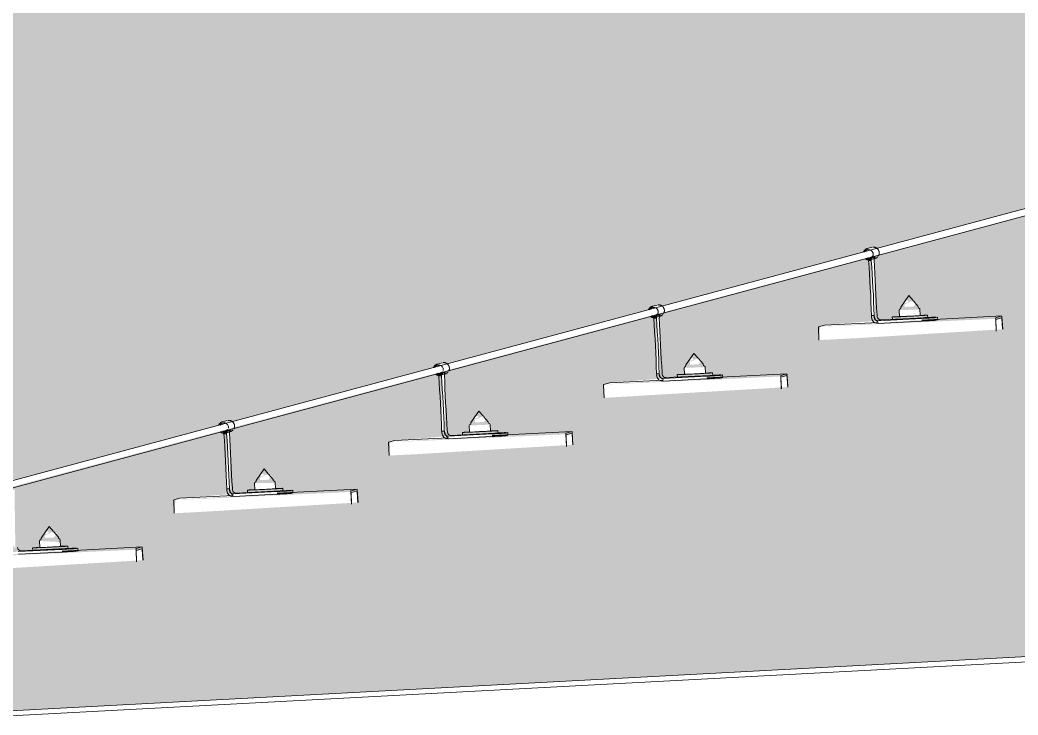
# Model space of a CAD drawing. Header units: metres. Extents: x 4238 to 4687, y -1 to 29.
# Drawn here: x 4293.54 to 4294.664, y 10.327 to 11.109 of the extents above; entities that cross this region are included whole.
import ezdxf

# ---------------------------------------------------------------- set-up
doc = ezdxf.new("R2010")
doc.units = ezdxf.units.M
for name, color, linetype, lineweight in [('A-ROOF', 132, 'Continuous', 5), ('A-ROOF-PATT', 132, 'Continuous', 15), ('Q-SPCQ', 91, 'Continuous', 5)]:
    doc.layers.add(name, color=color, linetype=linetype, lineweight=lineweight)

# ---------------------------------------------------------------- blocks, each defined once
blk = doc.blocks.new('Static Line_Sayfa_Metal Deck_Pan Mount - Up to 15 _ pitch - Max 2 Users-1848369-SECTION - GRIDS C4-C5')
at = {"layer": 'Q-SPCQ'}
for p, q in [((4295.9495, 11.2397), (4293.2877, 10.5252)), ((4293.2897, 10.5174), (4295.9515, 11.232)), ((4294.4996, 10.8531), (4294.4943, 10.8516)), ((4294.5009, 10.8533), (4294.5007, 10.8533)), ((4294.4945, 10.8412), (4294.4958, 10.8392)), ((4294.4958, 10.8392), (4294.4991, 10.8401)), ((4294.4958, 10.8392), (4294.4958, 10.8381)), ((4294.4958, 10.8381), (4294.4988, 10.8382)), ((4294.4976, 10.8391), (4294.503, 10.8405)), ((4294.4991, 10.8401), (4294.4978, 10.8421)), ((4294.4988, 10.8394), (4294.4998, 10.8415)), ((4294.4988, 10.8394), (4294.5021, 10.8403)), ((4294.4988, 10.8382), (4294.4988, 10.8394)), ((4294.4998, 10.8415), (4294.5032, 10.8424)), ((4294.5032, 10.8424), (4294.5021, 10.8403)), ((4294.5021, 10.8403), (4294.5022, 10.8391)), ((4294.2576, 10.7881), (4294.2523, 10.7867)), ((4294.259, 10.7883), (4294.2587, 10.7883)), ((4294.532, 10.7858), (4294.5411, 10.7987)), ((4294.5458, 10.7933), (4294.5411, 10.7987)), ((4294.5514, 10.7868), (4294.5463, 10.7927)), ((4294.2572, 10.7752), (4294.2559, 10.7772)), ((4294.2579, 10.7766), (4294.2612, 10.7775)), ((4294.2612, 10.7775), (4294.2601, 10.7753)), ((4294.5054, 10.7772), (4294.5055, 10.7752)), ((4294.5302, 10.7825), (4294.5305, 10.7833)), ((4294.5302, 10.7825), (4294.5305, 10.7751)), ((4294.5317, 10.784), (4294.5305, 10.7833)), ((4294.5321, 10.7848), (4294.5317, 10.784)), ((4294.532, 10.7858), (4294.5321, 10.7848)), ((4294.5515, 10.7858), (4294.5514, 10.7868)), ((4294.5515, 10.7858), (4294.5519, 10.7851)), ((4294.5532, 10.7844), (4294.5519, 10.7851)), ((4294.5536, 10.7837), (4294.5532, 10.7844)), ((4294.554, 10.7763), (4294.5536, 10.7837)), ((4294.5623, 10.7738), (4294.5621, 10.7768)), ((4294.2525, 10.7763), (4294.2538, 10.7743)), ((4294.2538, 10.7743), (4294.2572, 10.7752)), ((4294.2538, 10.7743), (4294.2539, 10.7731)), ((4294.2539, 10.7731), (4294.2569, 10.7733)), ((4294.2557, 10.7741), (4294.261, 10.7756)), ((4294.2568, 10.7744), (4294.2579, 10.7766)), ((4294.2568, 10.7744), (4294.2601, 10.7753)), ((4294.2569, 10.7733), (4294.2568, 10.7744)), ((4294.2601, 10.7753), (4294.2602, 10.7742)), ((4294.4393, 10.7637), (4294.4463, 10.7656)), ((4294.5064, 10.7686), (4294.4463, 10.7656)), ((4294.502, 10.7763), (4294.499, 10.7762)), ((4294.499, 10.7762), (4294.4991, 10.7742)), ((4294.5021, 10.7743), (4294.502, 10.7763)), ((4294.5557, 10.773), (4294.5063, 10.7705)), ((4294.5065, 10.7675), (4294.5559, 10.7701)), ((4294.5097, 10.7714), (4294.5591, 10.7739)), ((4294.5224, 10.7747), (4294.5226, 10.7717)), ((4294.6458, 10.7758), (4294.5558, 10.7712)), ((4294.5592, 10.771), (4294.5558, 10.7708)), ((4294.5713, 10.774), (4294.5734, 10.7745)), ((4294.5715, 10.771), (4294.5736, 10.7716)), ((4294.5736, 10.7716), (4294.5734, 10.7746)), ((4294.6458, 10.7758), (4294.6389, 10.7739)), ((4294.6389, 10.7732), (4294.6395, 10.7589)), ((4294.639, 10.7719), (4294.6459, 10.7738)), ((4294.6395, 10.7589), (4294.639, 10.7712)), ((4294.6468, 10.7609), (4294.6459, 10.775)), ((4294.6459, 10.773), (4294.6467, 10.7608)), ((4294.4399, 10.7487), (4294.4393, 10.7629)), ((4294.2901, 10.7208), (4294.2991, 10.7337)), ((4294.3038, 10.7283), (4294.2991, 10.7337)), ((4294.0156, 10.7232), (4294.0103, 10.7217)), ((4294.017, 10.7234), (4294.0167, 10.7234)), ((4294.2901, 10.7208), (4294.2901, 10.7198)), ((4294.3094, 10.7218), (4294.3043, 10.7278)), ((4294.3095, 10.7208), (4294.3094, 10.7218)), ((4294.3095, 10.7208), (4294.3099, 10.7201)), ((4294.0105, 10.7113), (4294.0118, 10.7093)), ((4294.0118, 10.7093), (4294.0152, 10.7102)), ((4294.0118, 10.7093), (4294.0119, 10.7082)), ((4294.0137, 10.7092), (4294.019, 10.7106)), ((4294.0152, 10.7102), (4294.0139, 10.7122)), ((4294.0148, 10.7095), (4294.0159, 10.7116)), ((4294.0148, 10.7095), (4294.0182, 10.7104)), ((4294.0149, 10.7083), (4294.0148, 10.7095)), ((4294.0159, 10.7116), (4294.0192, 10.7125)), ((4294.0192, 10.7125), (4294.0182, 10.7104)), ((4294.0182, 10.7104), (4294.0182, 10.7092)), ((4294.26, 10.7114), (4294.2571, 10.7112)), ((4294.2571, 10.7112), (4294.2572, 10.7092)), ((4294.2601, 10.7094), (4294.26, 10.7114)), ((4294.2634, 10.7123), (4294.2635, 10.7103)), ((4294.2804, 10.7098), (4294.2806, 10.7068)), ((4294.2882, 10.7176), (4294.2886, 10.7183)), ((4294.2882, 10.7176), (4294.2886, 10.7102)), ((4294.2897, 10.7191), (4294.2886, 10.7183)), ((4294.2901, 10.7198), (4294.2897, 10.7191)), ((4294.3112, 10.7195), (4294.3099, 10.7201)), ((4294.3116, 10.7188), (4294.3112, 10.7195)), ((4294.312, 10.7114), (4294.3116, 10.7188)), ((4294.4039, 10.7108), (4294.3138, 10.7062)), ((4294.3203, 10.7088), (4294.3201, 10.7118)), ((4294.3293, 10.709), (4294.3314, 10.7096)), ((4294.3316, 10.7066), (4294.3314, 10.7096)), ((4294.4039, 10.7108), (4294.3969, 10.709)), ((4294.4048, 10.6959), (4294.4039, 10.7101)), ((4294.0119, 10.7082), (4294.0149, 10.7083)), ((4294.1973, 10.6987), (4294.2043, 10.7006)), ((4294.2644, 10.7037), (4294.2043, 10.7006)), ((4294.3137, 10.7081), (4294.2643, 10.7056)), ((4294.2645, 10.7026), (4294.3139, 10.7051)), ((4294.2677, 10.7065), (4294.3171, 10.709)), ((4294.3172, 10.706), (4294.3139, 10.7058)), ((4294.3295, 10.706), (4294.3316, 10.7066)), ((4294.3969, 10.7082), (4294.3975, 10.6939)), ((4294.3971, 10.707), (4294.4039, 10.7088)), ((4294.3976, 10.694), (4294.3971, 10.7062)), ((4294.404, 10.7081), (4294.4047, 10.6959)), ((4294.1979, 10.6837), (4294.1973, 10.698)), ((4294.0481, 10.6559), (4294.0571, 10.6688)), ((4294.0618, 10.6634), (4294.0571, 10.6688)), ((4293.7737, 10.6582), (4293.7684, 10.6568)), ((4293.775, 10.6584), (4293.7748, 10.6584)), ((4294.0462, 10.6526), (4294.0466, 10.6534)), ((4294.0478, 10.6541), (4294.0466, 10.6534)), ((4294.0481, 10.6549), (4294.0478, 10.6541)), ((4294.0481, 10.6559), (4294.0481, 10.6549)), ((4294.0675, 10.6569), (4294.0623, 10.6628)), ((4294.0675, 10.6559), (4294.0675, 10.6569)), ((4294.0675, 10.6559), (4294.068, 10.6552)), ((4294.0692, 10.6545), (4294.068, 10.6552)), ((4294.0697, 10.6538), (4294.0692, 10.6545)), ((4294.0701, 10.6464), (4294.0697, 10.6538)), ((4293.7686, 10.6464), (4293.7698, 10.6444)), ((4293.7698, 10.6444), (4293.7732, 10.6453)), ((4293.7698, 10.6444), (4293.7699, 10.6432)), ((4293.7699, 10.6432), (4293.7729, 10.6434)), ((4293.7717, 10.6442), (4293.777, 10.6457)), ((4293.7732, 10.6453), (4293.7719, 10.6473)), ((4293.7728, 10.6445), (4293.7739, 10.6466)), ((4293.7728, 10.6445), (4293.7762, 10.6454)), ((4293.7729, 10.6434), (4293.7728, 10.6445)), ((4293.7739, 10.6466), (4293.7773, 10.6475)), ((4293.7773, 10.6475), (4293.7762, 10.6454)), ((4293.7762, 10.6454), (4293.7763, 10.6443)), ((4294.0181, 10.6464), (4294.0151, 10.6462)), ((4294.0151, 10.6462), (4294.0152, 10.6442)), ((4294.0182, 10.6444), (4294.0181, 10.6464)), ((4294.0214, 10.6473), (4294.0215, 10.6453)), ((4294.0718, 10.6431), (4294.0224, 10.6406)), ((4294.0257, 10.6415), (4294.0751, 10.644)), ((4294.0385, 10.6448), (4294.0386, 10.6418)), ((4294.0462, 10.6526), (4294.0466, 10.6452)), ((4294.1619, 10.6459), (4294.0719, 10.6413)), ((4294.0783, 10.6438), (4294.0782, 10.6468)), ((4294.0874, 10.6441), (4294.0895, 10.6446)), ((4294.0896, 10.6417), (4294.0895, 10.6446)), ((4294.1619, 10.6459), (4294.1549, 10.644)), ((4294.1549, 10.6432), (4294.1555, 10.629)), ((4294.1551, 10.642), (4294.1619, 10.6439)), ((4294.1628, 10.6309), (4294.162, 10.6451)), ((4294.162, 10.6431), (4294.1628, 10.6309)), ((4293.9554, 10.6338), (4293.9623, 10.6357)), ((4293.956, 10.6188), (4293.9554, 10.633)), ((4294.0225, 10.6387), (4293.9623, 10.6357)), ((4294.0225, 10.6376), (4294.0719, 10.6401)), ((4294.0753, 10.641), (4294.0719, 10.6409)), ((4294.0875, 10.6411), (4294.0896, 10.6416)), ((4294.1556, 10.629), (4294.1551, 10.6413)), ((4293.8061, 10.5909), (4293.8152, 10.6038)), ((4293.8198, 10.5984), (4293.8152, 10.6038)), ((4293.8255, 10.5919), (4293.8203, 10.5979)), ((4293.8042, 10.5877), (4293.8046, 10.5884)), ((4293.8042, 10.5877), (4293.8046, 10.5803)), ((4293.8058, 10.5892), (4293.8046, 10.5884)), ((4293.8062, 10.5899), (4293.8058, 10.5892)), ((4293.8061, 10.5909), (4293.8062, 10.5899)), ((4293.8255, 10.5909), (4293.8255, 10.5919)), ((4293.8255, 10.5909), (4293.826, 10.5902)), ((4293.8272, 10.5896), (4293.826, 10.5902)), ((4293.8277, 10.5889), (4293.8272, 10.5896)), ((4293.8281, 10.5815), (4293.8277, 10.5889)), ((4293.7761, 10.5814), (4293.7731, 10.5813)), ((4293.7731, 10.5813), (4293.7732, 10.5793)), ((4293.7762, 10.5794), (4293.7761, 10.5814)), ((4293.7795, 10.5823), (4293.7796, 10.5803)), ((4293.8298, 10.5782), (4293.7804, 10.5757)), ((4293.7806, 10.5727), (4293.8299, 10.5752)), ((4293.7838, 10.5766), (4293.8331, 10.5791)), ((4293.7965, 10.5798), (4293.7966, 10.5768)), ((4293.9199, 10.5809), (4293.8299, 10.5763)), ((4293.8333, 10.5761), (4293.8299, 10.5759)), ((4293.8363, 10.5789), (4293.8362, 10.5819)), ((4293.8454, 10.5791), (4293.8475, 10.5797)), ((4293.8455, 10.5761), (4293.8476, 10.5767)), ((4293.8476, 10.5767), (4293.8475, 10.5797)), ((4293.9199, 10.5809), (4293.913, 10.5791)), ((4293.913, 10.5783), (4293.9135, 10.564)), ((4293.9131, 10.5771), (4293.9199, 10.5789)), ((4293.9136, 10.564), (4293.9131, 10.5763)), ((4293.9209, 10.566), (4293.92, 10.5802)), ((4293.92, 10.5782), (4293.9208, 10.566)), ((4293.7134, 10.5688), (4293.7203, 10.5707)), ((4293.714, 10.5538), (4293.7134, 10.5681)), ((4293.7805, 10.5738), (4293.7203, 10.5707)), ((4293.5641, 10.526), (4293.5732, 10.5389)), ((4293.5779, 10.5335), (4293.5732, 10.5389)), ((4293.5835, 10.527), (4293.5784, 10.5329)), ((4293.5623, 10.5227), (4293.5626, 10.5235)), ((4293.5623, 10.5227), (4293.5626, 10.5153)), ((4293.5638, 10.5242), (4293.5626, 10.5235)), ((4293.5642, 10.525), (4293.5638, 10.5242)), ((4293.5641, 10.526), (4293.5642, 10.525)), ((4293.5836, 10.526), (4293.5835, 10.527)), ((4293.5836, 10.526), (4293.584, 10.5253)), ((4293.5853, 10.5246), (4293.584, 10.5253)), ((4293.5857, 10.5239), (4293.5853, 10.5246)), ((4293.5861, 10.5165), (4293.5857, 10.5239)), ((4293.5878, 10.5132), (4293.5384, 10.5107)), ((4293.5386, 10.5077), (4293.588, 10.5102)), ((4293.5418, 10.5116), (4293.5912, 10.5141)), ((4293.5545, 10.5149), (4293.5547, 10.5119)), ((4293.6779, 10.516), (4293.5879, 10.5114)), ((4293.5913, 10.5111), (4293.5879, 10.511)), ((4293.5944, 10.5139), (4293.5942, 10.5169)), ((4293.6034, 10.5142), (4293.6055, 10.5147)), ((4293.6036, 10.5112), (4293.6057, 10.5117)), ((4293.6057, 10.5117), (4293.6055, 10.5147)), ((4293.6779, 10.516), (4293.671, 10.5141)), ((4293.671, 10.5133), (4293.6716, 10.4991)), ((4293.6711, 10.5121), (4293.678, 10.514)), ((4293.6716, 10.4991), (4293.6711, 10.5114)), ((4293.6789, 10.501), (4293.678, 10.5152)), ((4293.678, 10.5132), (4293.6788, 10.501))]:
    blk.add_line(p, q, dxfattribs=at)
at = {"layer": 'Q-SPCQ', "flags": 128}
for points in [[(4294.4943, 10.8516), (4294.494, 10.8516), (4294.4938, 10.8515), (4294.4935, 10.8514), (4294.4933, 10.8513), (4294.4931, 10.8512), (4294.4928, 10.8511), (4294.4926, 10.8509), (4294.4924, 10.8508), (4294.4922, 10.8507), (4294.492, 10.8505), (4294.4918, 10.8503), (4294.4916, 10.8502), (4294.4914, 10.85), (4294.4912, 10.8498), (4294.491, 10.8496), (4294.4909, 10.8494), (4294.4907, 10.8492), (4294.4905, 10.849), (4294.4904, 10.8488), (4294.4903, 10.8485), (4294.4902, 10.8483), (4294.49, 10.8481), (4294.4899, 10.8478)], [(4294.507, 10.8436), (4294.5071, 10.8439), (4294.5072, 10.8441), (4294.5073, 10.8443), (4294.5074, 10.8446), (4294.5075, 10.8448), (4294.5075, 10.8451), (4294.5076, 10.8453), (4294.5077, 10.8456), (4294.5077, 10.8458), (4294.5077, 10.8461), (4294.5078, 10.8464), (4294.5078, 10.8466), (4294.5078, 10.8469), (4294.5078, 10.8471), (4294.5078, 10.8474), (4294.5077, 10.8477), (4294.5077, 10.8479), (4294.5076, 10.8482), (4294.5076, 10.8484), (4294.5075, 10.8487), (4294.5074, 10.8489), (4294.5073, 10.8492), (4294.5072, 10.8494), (4294.5071, 10.8496), (4294.507, 10.8499), (4294.5069, 10.8501), (4294.5067, 10.8503), (4294.5066, 10.8505), (4294.5065, 10.8507), (4294.5063, 10.8509), (4294.5061, 10.8511), (4294.5059, 10.8513), (4294.5058, 10.8515), (4294.5056, 10.8517), (4294.5054, 10.8519), (4294.5052, 10.852), (4294.505, 10.8522), (4294.5047, 10.8523), (4294.5045, 10.8524), (4294.5043, 10.8526), (4294.504, 10.8527), (4294.5038, 10.8528), (4294.5036, 10.8529), (4294.5033, 10.853), (4294.5031, 10.853), (4294.5028, 10.8531), (4294.5026, 10.8532), (4294.5023, 10.8532), (4294.5021, 10.8533), (4294.5018, 10.8533), (4294.5015, 10.8533), (4294.5013, 10.8533), (4294.501, 10.8533), (4294.5009, 10.8533)], [(4294.4921, 10.8402), (4294.4923, 10.84), (4294.4925, 10.8399), (4294.4927, 10.8397), (4294.493, 10.8396), (4294.4932, 10.8395), (4294.4934, 10.8394), (4294.4937, 10.8393), (4294.4939, 10.8392), (4294.4942, 10.8391), (4294.4944, 10.8391), (4294.4947, 10.839), (4294.4949, 10.839), (4294.4952, 10.8389), (4294.4954, 10.8389), (4294.4957, 10.8389), (4294.496, 10.8389), (4294.4962, 10.8389), (4294.4963, 10.8389)], [(4294.4963, 10.8389), (4294.4966, 10.8389), (4294.4968, 10.8389), (4294.4971, 10.839), (4294.4973, 10.839), (4294.4976, 10.8391), (4294.4976, 10.8391)], [(4294.503, 10.8405), (4294.5032, 10.8406), (4294.5035, 10.8407), (4294.5037, 10.8408), (4294.5039, 10.8409), (4294.5042, 10.841), (4294.5044, 10.8411), (4294.5046, 10.8412), (4294.5049, 10.8414), (4294.5051, 10.8415), (4294.5053, 10.8417), (4294.5055, 10.8418), (4294.5057, 10.842), (4294.5059, 10.8422), (4294.506, 10.8424), (4294.5062, 10.8426)], [(4294.265, 10.7787), (4294.2651, 10.7789), (4294.2652, 10.7791), (4294.2653, 10.7794), (4294.2654, 10.7796), (4294.2655, 10.7799), (4294.2656, 10.7801), (4294.2656, 10.7804), (4294.2657, 10.7806), (4294.2657, 10.7809), (4294.2658, 10.7811), (4294.2658, 10.7814), (4294.2658, 10.7817), (4294.2658, 10.7819), (4294.2658, 10.7822), (4294.2658, 10.7824), (4294.2658, 10.7827), (4294.2657, 10.783), (4294.2657, 10.7832), (4294.2656, 10.7835), (4294.2655, 10.7837), (4294.2655, 10.784), (4294.2654, 10.7842), (4294.2653, 10.7844), (4294.2652, 10.7847), (4294.265, 10.7849), (4294.2649, 10.7851), (4294.2648, 10.7854), (4294.2646, 10.7856), (4294.2645, 10.7858), (4294.2643, 10.786), (4294.2641, 10.7862), (4294.264, 10.7864), (4294.2638, 10.7866), (4294.2636, 10.7867), (4294.2634, 10.7869), (4294.2632, 10.7871), (4294.263, 10.7872), (4294.2628, 10.7874), (4294.2625, 10.7875), (4294.2623, 10.7876), (4294.2621, 10.7877), (4294.2618, 10.7878), (4294.2616, 10.7879), (4294.2613, 10.788), (4294.2611, 10.7881), (4294.2608, 10.7882), (4294.2606, 10.7882), (4294.2603, 10.7883), (4294.2601, 10.7883), (4294.2598, 10.7883), (4294.2596, 10.7883), (4294.2593, 10.7883), (4294.259, 10.7883), (4294.259, 10.7883)], [(4294.2523, 10.7867), (4294.2521, 10.7866), (4294.2518, 10.7865), (4294.2516, 10.7864), (4294.2513, 10.7863), (4294.2511, 10.7862), (4294.2509, 10.7861), (4294.2506, 10.786), (4294.2504, 10.7858), (4294.2502, 10.7857), (4294.25, 10.7855), (4294.2498, 10.7854), (4294.2496, 10.7852), (4294.2494, 10.785), (4294.2492, 10.7848), (4294.249, 10.7846), (4294.2489, 10.7844), (4294.2487, 10.7842), (4294.2486, 10.784), (4294.2484, 10.7838), (4294.2483, 10.7836), (4294.2482, 10.7833), (4294.2481, 10.7831), (4294.248, 10.7829)], [(4294.261, 10.7756), (4294.2612, 10.7756), (4294.2615, 10.7757), (4294.2617, 10.7758), (4294.262, 10.7759), (4294.2622, 10.776), (4294.2624, 10.7761), (4294.2627, 10.7763), (4294.2629, 10.7764), (4294.2631, 10.7766), (4294.2633, 10.7767), (4294.2635, 10.7769), (4294.2637, 10.7771), (4294.2639, 10.7772), (4294.2641, 10.7774), (4294.2642, 10.7776)], [(4294.2501, 10.7752), (4294.2503, 10.7751), (4294.2505, 10.7749), (4294.2508, 10.7748), (4294.251, 10.7747), (4294.2512, 10.7745), (4294.2515, 10.7744), (4294.2517, 10.7743), (4294.2519, 10.7742), (4294.2522, 10.7742), (4294.2524, 10.7741), (4294.2527, 10.774), (4294.2529, 10.774), (4294.2532, 10.774), (4294.2535, 10.7739), (4294.2537, 10.7739), (4294.254, 10.7739), (4294.2542, 10.7739), (4294.2543, 10.7739)], [(4294.2543, 10.7739), (4294.2546, 10.7739), (4294.2548, 10.774), (4294.2551, 10.774), (4294.2553, 10.7741), (4294.2556, 10.7741), (4294.2557, 10.7741)], [(4294.0103, 10.7217), (4294.0101, 10.7217), (4294.0098, 10.7216), (4294.0096, 10.7215), (4294.0093, 10.7214), (4294.0091, 10.7213), (4294.0089, 10.7212), (4294.0087, 10.721), (4294.0084, 10.7209), (4294.0082, 10.7207), (4294.008, 10.7206), (4294.0078, 10.7204), (4294.0076, 10.7203), (4294.0074, 10.7201), (4294.0072, 10.7199), (4294.0071, 10.7197), (4294.0069, 10.7195), (4294.0067, 10.7193), (4294.0066, 10.7191), (4294.0065, 10.7188), (4294.0063, 10.7186), (4294.0062, 10.7184), (4294.0061, 10.7182), (4294.006, 10.7179)], [(4294.023, 10.7137), (4294.0231, 10.714), (4294.0232, 10.7142), (4294.0233, 10.7144), (4294.0234, 10.7147), (4294.0235, 10.7149), (4294.0236, 10.7152), (4294.0237, 10.7154), (4294.0237, 10.7157), (4294.0238, 10.7159), (4294.0238, 10.7162), (4294.0238, 10.7164), (4294.0238, 10.7167), (4294.0238, 10.717), (4294.0238, 10.7172), (4294.0238, 10.7175), (4294.0238, 10.7177), (4294.0237, 10.718), (4294.0237, 10.7183), (4294.0236, 10.7185), (4294.0236, 10.7188), (4294.0235, 10.719), (4294.0234, 10.7193), (4294.0233, 10.7195), (4294.0232, 10.7197), (4294.0231, 10.72), (4294.0229, 10.7202), (4294.0228, 10.7204), (4294.0227, 10.7206), (4294.0225, 10.7208), (4294.0223, 10.721), (4294.0222, 10.7212), (4294.022, 10.7214), (4294.0218, 10.7216), (4294.0216, 10.7218), (4294.0214, 10.7219), (4294.0212, 10.7221), (4294.021, 10.7223), (4294.0208, 10.7224), (4294.0206, 10.7225), (4294.0203, 10.7227), (4294.0201, 10.7228), (4294.0199, 10.7229), (4294.0196, 10.723), (4294.0194, 10.7231), (4294.0191, 10.7231), (4294.0189, 10.7232), (4294.0186, 10.7233), (4294.0184, 10.7233), (4294.0181, 10.7233), (4294.0178, 10.7234), (4294.0176, 10.7234), (4294.0173, 10.7234), (4294.0171, 10.7234), (4294.017, 10.7234)], [(4294.0081, 10.7102), (4294.0083, 10.7101), (4294.0086, 10.71), (4294.0088, 10.7098), (4294.009, 10.7097), (4294.0092, 10.7096), (4294.0095, 10.7095), (4294.0097, 10.7094), (4294.01, 10.7093), (4294.0102, 10.7092), (4294.0105, 10.7091), (4294.0107, 10.7091), (4294.011, 10.709), (4294.0112, 10.709), (4294.0115, 10.709), (4294.0118, 10.709), (4294.012, 10.709), (4294.0123, 10.709), (4294.0123, 10.709)], [(4294.019, 10.7106), (4294.0193, 10.7107), (4294.0195, 10.7108), (4294.0198, 10.7109), (4294.02, 10.711), (4294.0202, 10.7111), (4294.0205, 10.7112), (4294.0207, 10.7113), (4294.0209, 10.7115), (4294.0211, 10.7116), (4294.0213, 10.7118), (4294.0215, 10.7119), (4294.0217, 10.7121), (4294.0219, 10.7123), (4294.0221, 10.7125), (4294.0223, 10.7127)], [(4294.0123, 10.709), (4294.0126, 10.709), (4294.0129, 10.709), (4294.0131, 10.7091), (4294.0134, 10.7091), (4294.0136, 10.7092), (4294.0137, 10.7092)], [(4293.7684, 10.6568), (4293.7681, 10.6567), (4293.7679, 10.6566), (4293.7676, 10.6565), (4293.7674, 10.6564), (4293.7671, 10.6563), (4293.7669, 10.6562), (4293.7667, 10.6561), (4293.7665, 10.6559), (4293.7662, 10.6558), (4293.766, 10.6556), (4293.7658, 10.6555), (4293.7656, 10.6553), (4293.7654, 10.6551), (4293.7653, 10.6549), (4293.7651, 10.6547), (4293.7649, 10.6545), (4293.7648, 10.6543), (4293.7646, 10.6541), (4293.7645, 10.6539), (4293.7644, 10.6537), (4293.7642, 10.6534), (4293.7641, 10.6532), (4293.764, 10.653)], [(4293.781, 10.6488), (4293.7812, 10.649), (4293.7813, 10.6492), (4293.7814, 10.6495), (4293.7815, 10.6497), (4293.7816, 10.65), (4293.7816, 10.6502), (4293.7817, 10.6505), (4293.7817, 10.6507), (4293.7818, 10.651), (4293.7818, 10.6512), (4293.7818, 10.6515), (4293.7819, 10.6518), (4293.7819, 10.652), (4293.7818, 10.6523), (4293.7818, 10.6525), (4293.7818, 10.6528), (4293.7818, 10.653), (4293.7817, 10.6533), (4293.7817, 10.6536), (4293.7816, 10.6538), (4293.7815, 10.6541), (4293.7814, 10.6543), (4293.7813, 10.6545), (4293.7812, 10.6548), (4293.7811, 10.655), (4293.781, 10.6552), (4293.7808, 10.6555), (4293.7807, 10.6557), (4293.7805, 10.6559), (4293.7804, 10.6561), (4293.7802, 10.6563), (4293.78, 10.6565), (4293.7798, 10.6567), (4293.7796, 10.6568), (4293.7794, 10.657), (4293.7792, 10.6572), (4293.779, 10.6573), (4293.7788, 10.6574), (4293.7786, 10.6576), (4293.7784, 10.6577), (4293.7781, 10.6578), (4293.7779, 10.6579), (4293.7776, 10.658), (4293.7774, 10.6581), (4293.7772, 10.6582), (4293.7769, 10.6583), (4293.7766, 10.6583), (4293.7764, 10.6584), (4293.7761, 10.6584), (4293.7759, 10.6584), (4293.7756, 10.6584), (4293.7754, 10.6584), (4293.7751, 10.6584), (4293.775, 10.6584)], [(4293.7662, 10.6453), (4293.7664, 10.6451), (4293.7666, 10.645), (4293.7668, 10.6449), (4293.767, 10.6447), (4293.7673, 10.6446), (4293.7675, 10.6445), (4293.7677, 10.6444), (4293.768, 10.6443), (4293.7682, 10.6443), (4293.7685, 10.6442), (4293.7687, 10.6441), (4293.769, 10.6441), (4293.7693, 10.6441), (4293.7695, 10.644), (4293.7698, 10.644), (4293.77, 10.644), (4293.7703, 10.644), (4293.7704, 10.644)], [(4293.7704, 10.644), (4293.7706, 10.644), (4293.7709, 10.6441), (4293.7711, 10.6441), (4293.7714, 10.6442), (4293.7717, 10.6442), (4293.7717, 10.6442)], [(4293.777, 10.6457), (4293.7773, 10.6457), (4293.7775, 10.6458), (4293.7778, 10.6459), (4293.778, 10.646), (4293.7783, 10.6461), (4293.7785, 10.6462), (4293.7787, 10.6464), (4293.7789, 10.6465), (4293.7791, 10.6467), (4293.7794, 10.6468), (4293.7796, 10.647), (4293.7798, 10.6472), (4293.7799, 10.6473), (4293.7801, 10.6475), (4293.7803, 10.6477)]]:
    blk.add_lwpolyline(points, dxfattribs=at)
at = {"layer": 'Q-SPCQ'}
for centre, major_axis, ratio, start_param, end_param in [((4294.4957, 10.8453), (-0.00135, 0.00504), 0.999057, 6.072309, 7.088621), ((4294.4957, 10.8453), (-0.00135, 0.00504), 0.999057, 5.025112, 6.072309), ((4294.4957, 10.8453), (-0.00135, 0.00504), 0.999057, 2.930717, 4.948152), ((4294.4957, 10.8453), (-0.00135, 0.00504), 0.999057, 2.316607, 2.930717), ((4294.4969, 10.846), (-0.00138, 0.00515), 0.999057, 2.613817, 3.458884), ((4294.4948, 10.8064), (-0.0036, 0.0699), 0.042456, 4.262703, 5.180268), ((4294.5016, 10.8469), (-0.00135, 0.00504), 0.999057, 2.31616, 2.930717), ((4294.4978, 10.8066), (-0.0036, 0.0699), 0.042456, 4.262703, 5.180268), ((4294.5003, 10.8469), (-0.00138, 0.00515), 0.999057, 2.613817, 3.458884), ((4294.5016, 10.8469), (-0.00135, 0.00504), 0.999057, 2.930717, 3.141593), ((4294.5064, 10.8089), (-0.0036, 0.0699), 0.042456, 1.12111, 2.038676), ((4294.2537, 10.7803), (-0.00135, 0.00504), 0.999057, 6.072309, 7.119507), ((4294.2537, 10.7803), (-0.00135, 0.00504), 0.999057, 5.025112, 6.072309), ((4294.2537, 10.7803), (-0.00135, 0.00504), 0.999057, 2.930717, 4.948152), ((4294.2583, 10.7819), (-0.00138, 0.00515), 0.999057, 2.613817, 3.458884), ((4294.2596, 10.7819), (-0.00135, 0.00504), 0.999057, 2.334575, 2.930717), ((4294.2596, 10.7819), (-0.00135, 0.00504), 0.999057, 2.930717, 3.141593), ((4294.5423, 10.7757), (0.0198, 0.001), 0.009088, 3.099122, 6.240715), ((4294.5423, 10.7757), (0.0198, 0.001), 0.009088, 6.240715, 7.195233), ((4294.2537, 10.7803), (-0.00135, 0.00504), 0.999057, 2.335022, 2.930717), ((4294.2549, 10.781), (-0.00138, 0.00515), 0.999057, 2.613817, 3.458884), ((4294.2528, 10.7415), (-0.0036, 0.0699), 0.042456, 4.262703, 5.180268), ((4294.2558, 10.7416), (-0.0036, 0.0699), 0.042456, 4.262703, 5.180268), ((4294.2644, 10.7439), (-0.0036, 0.0699), 0.042456, 1.12111, 2.038676), ((4294.5061, 10.7745), (-0.00181, 0.00676), 0.999057, 1.359921, 2.930717), ((4294.5061, 10.7745), (-0.00104, 0.00386), 0.999057, 1.35992, 2.930717), ((4294.5095, 10.7754), (-0.00181, 0.00676), 0.999057, 1.35992, 2.407118), ((4294.5095, 10.7754), (-0.00104, 0.00386), 0.999057, 1.35992, 2.930717), ((4294.5424, 10.7727), (0.0198, 0.001), 0.009088, 3.099122, 6.240715), ((4294.5423, 10.7757), (0.0198, 0.001), 0.009088, 2.313724, 3.099122), ((4294.5424, 10.7727), (0.0198, 0.001), 0.009088, 6.240715, 9.382307), ((4294.5423, 10.7757), (0.0117, 0.0006), 0.009088, 3.099122, 6.240715), ((4294.5563, 10.7732), (0.015, 0.0008), 0.009088, 4.669918, 6.240715), ((4294.5565, 10.7702), (0.015, 0.0008), 0.009088, 4.669918, 6.240715), ((4294.5584, 10.7738), (0.015, 0.0008), 0.009088, 0.481128, 1.528326), ((4294.5586, 10.7708), (0.015, 0.0008), 0.009088, 6.240715, 7.811511), ((4294.6389, 10.7729), (-0.000051, 0.000999), 0.042456, 0.009096, 1.327733), ((4294.6391, 10.7709), (-0.000051, 0.000999), 0.042456, 0.009096, 0.228869), ((4294.6459, 10.7748), (-0.000051, 0.000999), 0.042456, 4.973645, 5.41319), ((4294.6459, 10.7728), (-0.000051, 0.000999), 0.042456, 4.973645, 6.283185), ((4294.4394, 10.7627), (-0.000051, 0.000999), 0.042456, 0.228869, 1.327733), ((4294.0117, 10.7154), (-0.00135, 0.00504), 0.999057, 6.072309, 7.119507), ((4294.0117, 10.7154), (-0.00135, 0.00504), 0.999057, 5.025112, 6.072309), ((4294.0117, 10.7154), (-0.00135, 0.00504), 0.999057, 2.353437, 2.930717), ((4294.013, 10.7161), (-0.00138, 0.00515), 0.999057, 2.613817, 3.458884), ((4294.0117, 10.7154), (-0.00135, 0.00504), 0.999057, 2.930717, 3.977914), ((4294.0163, 10.717), (-0.00138, 0.00515), 0.999057, 2.613817, 3.458884), ((4294.0176, 10.717), (-0.00135, 0.00504), 0.999057, 2.352991, 2.930717), ((4294.0117, 10.7154), (-0.00135, 0.00504), 0.999057, 4.274005, 4.948152), ((4294.0176, 10.717), (-0.00135, 0.00504), 0.999057, 2.930717, 3.141593), ((4294.2641, 10.7096), (-0.00104, 0.00386), 0.999057, 1.35992, 2.930717), ((4294.2675, 10.7105), (-0.00181, 0.00676), 0.999057, 1.35992, 2.407118), ((4294.2675, 10.7105), (-0.00104, 0.00386), 0.999057, 1.35992, 2.930717), ((4294.3003, 10.7108), (0.0198, 0.001), 0.009088, 3.099122, 6.240715), ((4294.3003, 10.7108), (0.0198, 0.001), 0.009088, 2.313724, 3.099122), ((4294.3003, 10.7108), (0.0117, 0.0006), 0.009088, 3.099122, 6.240715), ((4294.3003, 10.7108), (0.0198, 0.001), 0.009088, 6.240715, 7.195233), ((4294.3165, 10.7088), (0.015, 0.0008), 0.009088, 0.481128, 1.528326), ((4294.4039, 10.7098), (-0.000051, 0.000999), 0.042456, 4.973645, 5.41319), ((4294.0108, 10.6765), (-0.0036, 0.0699), 0.042456, 4.262703, 5.180268), ((4294.0138, 10.6767), (-0.0036, 0.0699), 0.042456, 4.262703, 5.180268), ((4294.0225, 10.679), (-0.0036, 0.0699), 0.042456, 1.12111, 2.038676), ((4294.1974, 10.6977), (-0.000051, 0.000999), 0.042456, 0.228869, 1.327733), ((4294.2641, 10.7096), (-0.00181, 0.00676), 0.999057, 1.359921, 2.930717), ((4294.3004, 10.7078), (0.0198, 0.001), 0.009088, 3.099122, 6.240715), ((4294.3004, 10.7078), (0.0198, 0.001), 0.009088, 6.240715, 9.382307), ((4294.3144, 10.7083), (0.015, 0.0008), 0.009088, 4.669918, 6.240715), ((4294.3145, 10.7053), (0.015, 0.0008), 0.009088, 4.669918, 6.240715), ((4294.3166, 10.7058), (0.015, 0.0008), 0.009088, 6.240715, 7.811511), ((4294.397, 10.708), (-0.000051, 0.000999), 0.042456, 0.009096, 1.327733), ((4294.3971, 10.706), (-0.000051, 0.000999), 0.042456, 0.009096, 0.228869), ((4294.4039, 10.7078), (-0.000051, 0.000999), 0.042456, 4.973645, 6.283185), ((4293.7698, 10.6504), (-0.00135, 0.00504), 0.999057, 6.072309, 7.119507), ((4293.7698, 10.6504), (-0.00135, 0.00504), 0.999057, 5.025112, 6.072309), ((4293.7698, 10.6504), (-0.00135, 0.00504), 0.999057, 2.371853, 2.930717), ((4293.771, 10.6511), (-0.00138, 0.00515), 0.999057, 2.613817, 3.458884), ((4293.7689, 10.6115), (-0.0036, 0.0699), 0.042456, 4.262703, 5.180268), ((4293.7698, 10.6504), (-0.00135, 0.00504), 0.999057, 2.930717, 3.977914), ((4293.7719, 10.6117), (-0.0036, 0.0699), 0.042456, 4.262703, 5.180268), ((4293.7744, 10.652), (-0.00138, 0.00515), 0.999057, 2.613817, 3.458883), ((4293.7756, 10.652), (-0.00135, 0.00504), 0.999057, 2.371406, 2.930717), ((4293.7698, 10.6504), (-0.00135, 0.00504), 0.999057, 4.290044, 4.948152), ((4293.7756, 10.652), (-0.00135, 0.00504), 0.999057, 2.930717, 3.141593), ((4293.7805, 10.614), (-0.0036, 0.0699), 0.042456, 1.12111, 2.038676), ((4294.0222, 10.6446), (-0.00181, 0.00676), 0.999057, 1.359921, 2.930717), ((4294.0222, 10.6446), (-0.00104, 0.00386), 0.999057, 1.35992, 2.930717), ((4294.0255, 10.6455), (-0.00181, 0.00676), 0.999057, 1.35992, 2.407118), ((4294.0255, 10.6455), (-0.00104, 0.00386), 0.999057, 1.35992, 2.930717), ((4294.0583, 10.6458), (0.0198, 0.001), 0.009088, 3.099122, 6.240715), ((4294.0585, 10.6428), (0.0198, 0.001), 0.009088, 3.099122, 6.240715), ((4294.0583, 10.6458), (0.0198, 0.001), 0.009088, 2.313724, 3.099122), ((4294.0585, 10.6428), (0.0198, 0.001), 0.009088, 6.240715, 9.382307), ((4294.0583, 10.6458), (0.0117, 0.0006), 0.009088, 3.099122, 6.240715), ((4294.0583, 10.6458), (0.0198, 0.001), 0.009088, 6.240715, 7.195233), ((4294.0724, 10.6433), (0.015, 0.0008), 0.009088, 4.669918, 6.240715), ((4294.0745, 10.6439), (0.015, 0.0008), 0.009088, 0.481128, 1.528326), ((4294.155, 10.643), (-0.000051, 0.000999), 0.042456, 0.009096, 1.327733), ((4294.1551, 10.641), (-0.000051, 0.000999), 0.042456, 0.009096, 0.228869), ((4294.1619, 10.6449), (-0.000051, 0.000999), 0.042456, 4.973645, 5.41319), ((4294.162, 10.6429), (-0.000051, 0.000999), 0.042456, 4.973645, 6.283185), ((4293.9554, 10.6328), (-0.000051, 0.000999), 0.042456, 0.228869, 1.327733), ((4294.0725, 10.6403), (0.015, 0.0008), 0.009088, 4.669918, 6.240715), ((4294.0746, 10.6409), (0.015, 0.0008), 0.009088, 6.240715, 7.811511), ((4293.7802, 10.5797), (-0.00181, 0.00676), 0.999057, 1.359921, 2.930717), ((4293.7802, 10.5797), (-0.00104, 0.00386), 0.999057, 1.35992, 2.930717), ((4293.7835, 10.5806), (-0.00181, 0.00676), 0.999057, 1.35992, 2.407118), ((4293.7835, 10.5806), (-0.00104, 0.00386), 0.999057, 1.35992, 2.930717), ((4293.8163, 10.5809), (0.0198, 0.001), 0.009088, 3.099122, 6.240715), ((4293.8165, 10.5779), (0.0198, 0.001), 0.009088, 3.099122, 6.240715), ((4293.8163, 10.5809), (0.0198, 0.001), 0.009088, 2.313724, 3.099122), ((4293.8165, 10.5779), (0.0198, 0.001), 0.009088, 6.240715, 9.382307), ((4293.8163, 10.5809), (0.0117, 0.0006), 0.009088, 3.099122, 6.240715), ((4293.8163, 10.5809), (0.0198, 0.001), 0.009088, 6.240715, 7.195233), ((4293.8304, 10.5784), (0.015, 0.0008), 0.009088, 4.669918, 6.240715), ((4293.8306, 10.5754), (0.015, 0.0008), 0.009088, 4.669918, 6.240715), ((4293.8325, 10.5789), (0.015, 0.0008), 0.009088, 0.481128, 1.528326), ((4293.8327, 10.5759), (0.015, 0.0008), 0.009088, 6.240715, 7.811511), ((4293.913, 10.5781), (-0.000051, 0.000999), 0.042456, 0.009096, 1.327733), ((4293.9132, 10.5761), (-0.000051, 0.000999), 0.042456, 0.009096, 0.228869), ((4293.92, 10.5779), (-0.000051, 0.000999), 0.042456, 4.973645, 6.283185), ((4293.92, 10.5799), (-0.000051, 0.000999), 0.042456, 4.973645, 5.413191), ((4293.7134, 10.5678), (-0.000051, 0.000999), 0.042456, 0.228869, 1.327733), ((4293.5416, 10.5156), (-0.00104, 0.00386), 0.999057, 1.359921, 2.930717), ((4293.5744, 10.5159), (0.0198, 0.001), 0.009088, 3.099122, 6.240715), ((4293.5745, 10.5129), (0.0198, 0.001), 0.009088, 3.099122, 6.240715), ((4293.5744, 10.5159), (0.0198, 0.001), 0.009088, 2.313724, 3.099122), ((4293.5745, 10.5129), (0.0198, 0.001), 0.009088, 6.240715, 9.382307), ((4293.5744, 10.5159), (0.0117, 0.0006), 0.009088, 3.099122, 6.240715), ((4293.5744, 10.5159), (0.0198, 0.001), 0.009088, 6.240715, 7.195233), ((4293.5884, 10.5134), (0.015, 0.0008), 0.009088, 4.669918, 6.240715), ((4293.5886, 10.5104), (0.015, 0.0008), 0.009088, 4.669918, 6.240715), ((4293.5905, 10.514), (0.015, 0.0008), 0.009088, 0.481128, 1.528326), ((4293.5907, 10.511), (0.015, 0.0008), 0.009088, 6.240715, 7.811511), ((4293.671, 10.5131), (-0.000051, 0.000999), 0.042456, 0.009096, 1.327733), ((4293.6712, 10.5111), (-0.000051, 0.000999), 0.042456, 0.009096, 0.228869), ((4293.678, 10.515), (-0.000051, 0.000999), 0.042456, 4.973645, 5.413191), ((4293.678, 10.513), (-0.000051, 0.000999), 0.042456, 4.973645, 6.283185)]:
    blk.add_ellipse(centre, major_axis=major_axis, ratio=ratio, start_param=start_param, end_param=end_param, dxfattribs=at)
blk = doc.blocks.new('Roof Gutters3 - Roof Gutters-1885272-SECTION - GRIDS C4-C5')
at = {"layer": 'A-ROOF'}
for p, q in [((4312.5073, 11.3415), (4278.0719, 9.509)), ((4312.5073, 11.3357), (4278.1256, 9.5061))]:
    blk.add_line(p, q, dxfattribs=at)

msp = doc.modelspace()

# ---------------------------------------------------------------- hatches: boundary and pattern name
at = {"layer": 'A-ROOF-PATT', "lineweight": 5}
h = msp.add_hatch(dxfattribs=at)
h.set_pattern_fill('FP_121', color=256, style=0, pattern_type=2)
h.set_pattern_definition([(3.046, (11.918, -225.673), (-0.0303926730474, -5.0035218e-06), [])])
h.paths.add_polyline_path([(4278.2814, 9.5201), (4312.5073, 11.3421), (4312.5073, 11.4257), (4307.4603, 11.1652), (4306.4445, 11.2186), (4306.4376, 11.2133), (4306.4185, 11.2073), (4306.3998, 11.2066), (4306.3128, 11.2083), (4306.2999, 11.2139), (4306.2825, 11.2271), (4306.1869, 11.2321), (4306.1126, 11.2177), (4306.1069, 11.2133), (4306.0877, 11.2073), (4306.0691, 11.2066), (4305.982, 11.2083), (4305.9692, 11.2139), (4305.9593, 11.2218), (4305.9492, 11.2379), (4305.9451, 11.2448), (4305.9226, 11.2438), (4305.8112, 11.2257), (4305.7888, 11.2243), (4305.7846, 11.2198), (4305.716, 11.2168), (4305.6286, 11.2218), (4305.6176, 11.2399), (4305.6144, 11.25), (4305.4679, 11.242), (4305.4662, 11.2378), (4305.3702, 11.2335), (4305.287, 11.2397), (4305.2854, 11.2436), (4305.2843, 11.2615), (4305.2854, 11.2695), (4305.2903, 11.2816), (4305.2982, 11.2919), (4305.3086, 11.2999), (4305.3206, 11.3049), (4305.3335, 11.3066), (4305.3851, 11.3088), (4305.491, 11.3297), (4305.491, 11.5034), (4305.4547, 11.5022), (4305.4547, 11.5385), (4304.7127, 11.5385), (4304.7127, 11.511), (4304.6507, 11.5072), (4304.5633, 11.5034), (4304.5633, 11.5385), (4303.8371, 11.5385), (4303.8371, 11.5122), (4303.7751, 11.5084), (4303.6877, 11.5046), (4303.6877, 11.5385), (4302.9533, 11.5385), (4302.9533, 11.5134), (4302.8913, 11.5096), (4302.804, 11.5058), (4302.804, 11.5385), (4302.0635, 11.5385), (4302.0635, 11.5146), (4302.0015, 11.5108), (4301.9142, 11.507), (4301.9142, 11.5385), (4301.1844, 11.5385), (4301.1844, 11.5158), (4301.1224, 11.512), (4301.0351, 11.5082), (4301.0351, 11.5385), (4300.4571, 11.5388), (4300.4571, 11.5417), (4300.4322, 11.5404), (4300.4322, 11.5375), (4300.325, 11.5318), (4300.325, 11.517), (4300.263, 11.5132), (4300.1757, 11.5094), (4300.1757, 11.5239), (4293.5952, 11.1738), (4293.5361, 11.1738), (4293.3548, 11.1642), (4278.6431, 9.5596)])
h.paths.add_polyline_path([(4293.0533, 10.3835), (4293.067, 10.3878), (4293.0665, 10.3961), (4293.0874, 10.3969), (4293.088, 10.3861), (4293.0665, 10.3843)])
h.paths.add_polyline_path([(4292.9894, 10.3573), (4292.9967, 10.3743), (4293.0176, 10.3799), (4293.162, 10.3873), (4293.1687, 10.3715), (4293.1423, 10.3651), (4293.1369, 10.378), (4293.0179, 10.3708), (4293.015, 10.3635), (4292.9926, 10.3575)])
h.paths.add_polyline_path([(4293.0501, 10.3864), (4293.0511, 10.4215), (4293.0527, 10.4266), (4293.0535, 10.3873), (4293.0533, 10.3872)])
h.paths.add_polyline_path([(4293.0556, 10.3878), (4293.0511, 10.4272), (4293.0495, 10.4063), (4293.0445, 10.4061), (4293.0461, 10.4534), (4293.0511, 10.4537), (4293.0546, 10.4063)])
h.paths.add_polyline_path([(4293.0661, 10.3982), (4293.0714, 10.404), (4293.081, 10.4056), (4293.0854, 10.4044), (4293.0854, 10.3997), (4293.0689, 10.3984)])
h.paths.add_polyline_path([(4293.23, 10.4239), (4293.2314, 10.4389), (4293.4361, 10.4483), (4293.436, 10.436), (4293.244, 10.4246)])
h.paths.add_polyline_path([(4293.2294, 10.4389), (4293.244, 10.4412), (4293.2966, 10.4458), (4293.2998, 10.4467), (4293.3458, 10.4483), (4293.346, 10.4464), (4293.2365, 10.4393)])
h.paths.add_polyline_path([(4293.2922, 10.4495), (4293.2909, 10.4515), (4293.2892, 10.4514), (4293.289, 10.5135), (4293.2909, 10.5152), (4293.2922, 10.5155), (4293.2931, 10.4498)])
h.paths.add_polyline_path([(4293.3207, 10.4504), (4293.3203, 10.4578), (4293.3438, 10.4582), (4293.3441, 10.4516), (4293.3234, 10.4504)])
h.paths.add_polyline_path([(4293.3267, 10.4612), (4293.3267, 10.4645), (4293.3312, 10.4659), (4293.333, 10.4674), (4293.3376, 10.4674), (4293.34, 10.4659), (4293.3363, 10.4617), (4293.3312, 10.4614)])
h.paths.add_polyline_path([(4293.3233, 10.465), (4293.3291, 10.4687), (4293.3312, 10.4665), (4293.3234, 10.465)])
h.paths.add_polyline_path([(4293.472, 10.4888), (4293.4734, 10.5039), (4293.678, 10.5132), (4293.6779, 10.501), (4293.4915, 10.4898)])
h.paths.add_polyline_path([(4293.4714, 10.5039), (4293.4785, 10.5058), (4293.5386, 10.5107), (4293.5418, 10.5116), (4293.5878, 10.5132), (4293.588, 10.5114), (4293.4784, 10.5042)])
h.paths.add_polyline_path([(4293.5342, 10.5145), (4293.5336, 10.5165), (4293.531, 10.5186), (4293.5309, 10.5784), (4293.5319, 10.5799), (4293.5342, 10.5805), (4293.5351, 10.5147)])
h.paths.add_polyline_path([(4293.5626, 10.5153), (4293.5623, 10.5227), (4293.5858, 10.5215), (4293.5861, 10.5165), (4293.5653, 10.5154)])
h.paths.add_polyline_path([(4293.2879, 10.5174), (4293.2849, 10.5186), (4293.2814, 10.5193), (4293.2812, 10.5229), (4293.2875, 10.5262), (4293.2885, 10.5278), (4293.2939, 10.5271), (4293.2969, 10.5276), (4293.5307, 10.5905), (4293.5277, 10.592), (4293.5358, 10.592), (4293.5392, 10.5927), (4293.7727, 10.6555), (4293.7697, 10.657), (4293.7778, 10.657), (4293.7811, 10.6576), (4294.0147, 10.7204), (4294.0117, 10.722), (4294.0198, 10.722), (4294.0231, 10.7226), (4294.2566, 10.7854), (4294.2537, 10.7869), (4294.2618, 10.7869), (4294.2651, 10.7875), (4294.4986, 10.8503), (4294.4956, 10.8519), (4294.5037, 10.8519), (4294.5071, 10.8525), (4294.7406, 10.9153), (4294.7376, 10.9168), (4294.7457, 10.9168), (4294.749, 10.9174), (4294.9826, 10.9802), (4294.9796, 10.9818), (4294.9877, 10.9818), (4294.991, 10.9824), (4295.2218, 11.0466), (4295.2238, 11.0473), (4295.2297, 11.0467), (4295.233, 11.0473), (4295.4637, 11.1116), (4295.4667, 11.1125), (4295.4716, 11.1117), (4295.4746, 11.1122), (4295.7057, 11.1765), (4295.7086, 11.1775), (4295.7136, 11.1766), (4295.7166, 11.1772), (4295.9503, 11.2401), (4295.9503, 11.2423), (4295.9556, 11.2416), (4295.9587, 11.2379), (4295.9589, 11.2336), (4293.2918, 10.5194), (4293.2895, 10.5221), (4293.2879, 10.5175)])
h.paths.add_polyline_path([(4293.5686, 10.5261), (4293.5686, 10.5295), (4293.5732, 10.5308), (4293.575, 10.5324), (4293.5795, 10.5324), (4293.5819, 10.5308), (4293.5783, 10.5266), (4293.5732, 10.5264)])
h.paths.add_polyline_path([(4293.5653, 10.53), (4293.5711, 10.5337), (4293.5732, 10.5315), (4293.5699, 10.5308)])
h.paths.add_polyline_path([(4293.714, 10.5538), (4293.7153, 10.5688), (4293.92, 10.5782), (4293.9199, 10.5659), (4293.7389, 10.5551)])
h.paths.add_polyline_path([(4293.7134, 10.5688), (4293.7205, 10.5707), (4293.7806, 10.5757), (4293.7838, 10.5766), (4293.8298, 10.5782), (4293.8299, 10.5763), (4293.7204, 10.5692)])
h.paths.add_polyline_path([(4293.7762, 10.5794), (4293.7755, 10.5814), (4293.7731, 10.5821), (4293.7729, 10.6432), (4293.7739, 10.6448), (4293.7763, 10.6432), (4293.7771, 10.5797)])
h.paths.add_polyline_path([(4293.8046, 10.5803), (4293.8042, 10.5877), (4293.8277, 10.5881), (4293.8281, 10.5815), (4293.8073, 10.5803)])
h.paths.add_polyline_path([(4293.8106, 10.5911), (4293.8106, 10.5944), (4293.8152, 10.5958), (4293.817, 10.5973), (4293.8215, 10.5973), (4293.8239, 10.5958), (4293.8203, 10.5916), (4293.8152, 10.5913)])
h.paths.add_polyline_path([(4293.8073, 10.5949), (4293.813, 10.5987), (4293.8152, 10.5964), (4293.8073, 10.595)])
h.paths.add_polyline_path([(4293.956, 10.6188), (4293.9573, 10.6338), (4294.162, 10.6431), (4294.1619, 10.6309), (4293.9864, 10.6203)])
h.paths.add_polyline_path([(4293.9554, 10.6338), (4293.9624, 10.6357), (4294.0225, 10.6407), (4294.0257, 10.6415), (4294.0718, 10.6431), (4294.0719, 10.6413), (4293.9624, 10.6341)])
h.paths.add_polyline_path([(4294.0182, 10.6444), (4294.0168, 10.6463), (4294.0151, 10.6462), (4294.0149, 10.7083), (4294.0159, 10.7098), (4294.0182, 10.7104), (4294.0191, 10.6446)])
h.paths.add_polyline_path([(4294.0466, 10.6452), (4294.0462, 10.6526), (4294.0697, 10.6536), (4294.07, 10.6464), (4294.0493, 10.6453)])
h.paths.add_polyline_path([(4294.0526, 10.656), (4294.0526, 10.6594), (4294.0572, 10.6607), (4294.0589, 10.6623), (4294.0635, 10.6623), (4294.0659, 10.6607), (4294.0623, 10.6565), (4294.0571, 10.6563)])
h.paths.add_polyline_path([(4294.0492, 10.6599), (4294.055, 10.6636), (4294.0571, 10.6614), (4294.0538, 10.6607)])
h.paths.add_polyline_path([(4294.1973, 10.6982), (4294.1993, 10.6987), (4294.404, 10.7081), (4294.4039, 10.6958), (4294.1979, 10.6837), (4294.1973, 10.698)])
h.paths.add_polyline_path([(4294.1973, 10.6987), (4294.2044, 10.7006), (4294.2645, 10.7056), (4294.2677, 10.7065), (4294.3137, 10.7081), (4294.3139, 10.7062), (4294.2044, 10.6991)])
h.paths.add_polyline_path([(4294.2601, 10.7094), (4294.2588, 10.7113), (4294.2571, 10.7112), (4294.2569, 10.7733), (4294.2579, 10.7747), (4294.2601, 10.7753), (4294.261, 10.7096)])
h.paths.add_polyline_path([(4294.2886, 10.7102), (4294.2882, 10.7176), (4294.3117, 10.7181), (4294.312, 10.7114), (4294.2913, 10.7102)])
h.paths.add_polyline_path([(4294.2946, 10.721), (4294.2946, 10.7243), (4294.2991, 10.7257), (4294.3009, 10.7273), (4294.3055, 10.7273), (4294.3079, 10.7257), (4294.3042, 10.7215), (4294.2991, 10.7212)])
h.paths.add_polyline_path([(4294.2912, 10.7249), (4294.297, 10.7286), (4294.2991, 10.7263), (4294.2913, 10.7249)])
h.paths.add_polyline_path([(4294.4399, 10.7487), (4294.4413, 10.7637), (4294.6459, 10.773), (4294.6458, 10.7608), (4294.4813, 10.7508)])
h.paths.add_polyline_path([(4294.4393, 10.7637), (4294.4464, 10.7656), (4294.5065, 10.7706), (4294.5097, 10.7714), (4294.5557, 10.773), (4294.5559, 10.7712), (4294.4463, 10.7641)])
h.paths.add_polyline_path([(4294.5021, 10.7743), (4294.5007, 10.7762), (4294.499, 10.7762), (4294.4988, 10.8382), (4294.4998, 10.8397), (4294.5022, 10.8383), (4294.503, 10.7745)])
h.paths.add_polyline_path([(4294.5305, 10.7751), (4294.5302, 10.7825), (4294.5536, 10.783), (4294.554, 10.7763), (4294.5332, 10.7752)])
h.paths.add_polyline_path([(4294.5365, 10.786), (4294.5365, 10.7893), (4294.5411, 10.7907), (4294.5429, 10.7922), (4294.5474, 10.7922), (4294.5498, 10.7907), (4294.5462, 10.7864), (4294.5411, 10.7862)])
h.paths.add_polyline_path([(4294.5332, 10.7898), (4294.539, 10.7935), (4294.5411, 10.7913), (4294.5332, 10.7898)])
h.paths.add_polyline_path([(4294.6813, 10.8281), (4294.6832, 10.8286), (4294.8879, 10.838), (4294.8878, 10.8257), (4294.6819, 10.8136), (4294.6813, 10.8279)])
h.paths.add_polyline_path([(4294.6813, 10.8286), (4294.6884, 10.8305), (4294.7485, 10.8355), (4294.7517, 10.8364), (4294.7977, 10.838), (4294.7978, 10.8361), (4294.6883, 10.829)])
h.paths.add_polyline_path([(4294.7441, 10.8393), (4294.7427, 10.8412), (4294.741, 10.8411), (4294.7408, 10.9032), (4294.7418, 10.9046), (4294.7441, 10.9052), (4294.745, 10.8395)])
h.paths.add_polyline_path([(4294.7725, 10.8401), (4294.7721, 10.8475), (4294.7956, 10.848), (4294.796, 10.8413), (4294.7752, 10.8402)])
h.paths.add_polyline_path([(4294.7785, 10.8509), (4294.7785, 10.8542), (4294.7831, 10.8556), (4294.7849, 10.8572), (4294.7894, 10.8572), (4294.7918, 10.8556), (4294.7882, 10.8514), (4294.7831, 10.8511)])
h.paths.add_polyline_path([(4294.7752, 10.8548), (4294.7809, 10.8585), (4294.7831, 10.8562), (4294.7752, 10.8548)])
h.paths.add_polyline_path([(4294.9238, 10.8786), (4294.9252, 10.8936), (4295.1299, 10.9029), (4295.1298, 10.8907), (4294.9763, 10.8813)])
h.paths.add_polyline_path([(4294.9233, 10.8936), (4294.9303, 10.8955), (4294.9904, 10.9005), (4294.9936, 10.9013), (4295.0397, 10.9029), (4295.0398, 10.9011), (4294.9303, 10.894)])
h.paths.add_polyline_path([(4294.9861, 10.9042), (4294.9847, 10.9061), (4294.983, 10.9061), (4294.9828, 10.9681), (4294.9838, 10.9696), (4294.9861, 10.9702), (4294.987, 10.9045)])
h.paths.add_polyline_path([(4295.0145, 10.905), (4295.0141, 10.9124), (4295.0376, 10.9129), (4295.0379, 10.9062), (4295.0172, 10.9051)])
h.paths.add_polyline_path([(4295.0205, 10.9159), (4295.0205, 10.9192), (4295.0251, 10.9206), (4295.0268, 10.9221), (4295.0314, 10.9221), (4295.0338, 10.9206), (4295.0302, 10.9164), (4295.025, 10.9161)])
h.paths.add_polyline_path([(4295.0171, 10.9197), (4295.0229, 10.9234), (4295.025, 10.9212), (4295.0172, 10.9197)])
h.paths.add_polyline_path([(4295.1652, 10.958), (4295.1672, 10.9586), (4295.3719, 10.9679), (4295.3718, 10.9556), (4295.1658, 10.9435), (4295.1652, 10.9578)])
h.paths.add_polyline_path([(4295.1652, 10.9586), (4295.1723, 10.9604), (4295.2324, 10.9654), (4295.2356, 10.9663), (4295.2816, 10.9679), (4295.2818, 10.966), (4295.1723, 10.9589)])
h.paths.add_polyline_path([(4295.228, 10.9692), (4295.2267, 10.9711), (4295.225, 10.971), (4295.2248, 11.033), (4295.2258, 11.0345), (4295.2281, 11.033), (4295.2289, 10.9694)])
h.paths.add_polyline_path([(4295.2565, 10.97), (4295.2561, 10.9774), (4295.2795, 10.9783), (4295.2799, 10.9712), (4295.2592, 10.9701)])
h.paths.add_polyline_path([(4295.2625, 10.9808), (4295.2625, 10.9842), (4295.267, 10.9855), (4295.2688, 10.9871), (4295.2734, 10.9871), (4295.2758, 10.9855), (4295.2721, 10.9813), (4295.267, 10.981)])
h.paths.add_polyline_path([(4295.2591, 10.9847), (4295.2649, 10.9884), (4295.267, 10.9861), (4295.2637, 10.9855)])
h.paths.add_polyline_path([(4295.4078, 11.0085), (4295.4092, 11.0235), (4295.6138, 11.0328), (4295.6137, 11.0206), (4295.4712, 11.0117)])
h.paths.add_polyline_path([(4295.4072, 11.0235), (4295.4143, 11.0254), (4295.4744, 11.0304), (4295.4776, 11.0312), (4295.5236, 11.0328), (4295.5238, 11.031), (4295.4142, 11.0239)])
h.paths.add_polyline_path([(4295.47, 11.0341), (4295.4686, 11.0361), (4295.4669, 11.036), (4295.4667, 11.098), (4295.4677, 11.0995), (4295.47, 11.1001), (4295.4712, 11.0344)])
h.paths.add_polyline_path([(4295.4984, 11.0349), (4295.4981, 11.0423), (4295.5215, 11.0433), (4295.5219, 11.0361), (4295.5011, 11.035)])
h.paths.add_polyline_path([(4295.5044, 11.0458), (4295.5044, 11.0491), (4295.509, 11.0505), (4295.5108, 11.052), (4295.5153, 11.052), (4295.5177, 11.0505), (4295.5141, 11.0463), (4295.509, 11.046)])
h.paths.add_polyline_path([(4295.5011, 11.0496), (4295.5069, 11.0533), (4295.509, 11.0511), (4295.5057, 11.0505)])
h.paths.add_polyline_path([(4295.6492, 11.0879), (4295.6511, 11.0885), (4295.8558, 11.0978), (4295.8557, 11.0856), (4295.6498, 11.0734), (4295.6492, 11.0877)])
h.paths.add_polyline_path([(4295.6492, 11.0885), (4295.6563, 11.0903), (4295.7163, 11.0953), (4295.7195, 11.0962), (4295.7656, 11.0978), (4295.7657, 11.0959), (4295.6503, 11.0885)])
h.paths.add_polyline_path([(4295.712, 11.0991), (4295.7106, 11.101), (4295.7089, 11.1009), (4295.7087, 11.163), (4295.7097, 11.1644), (4295.712, 11.1651), (4295.7129, 11.0993)])
h.paths.add_polyline_path([(4295.7404, 11.0999), (4295.74, 11.1073), (4295.7635, 11.1078), (4295.7639, 11.1011), (4295.7431, 11.1)])
h.paths.add_polyline_path([(4295.7464, 11.1107), (4295.7464, 11.1141), (4295.751, 11.1154), (4295.7513, 11.1162), (4295.7553, 11.1183), (4295.7597, 11.1154), (4295.7561, 11.1112), (4295.751, 11.111)])
h.paths.add_polyline_path([(4295.7431, 11.1146), (4295.7488, 11.1183), (4295.751, 11.116), (4295.7431, 11.1146)])
h.paths.add_polyline_path([(4295.8917, 11.1384), (4295.8931, 11.1534), (4296.0978, 11.1627), (4296.0977, 11.1505), (4295.9503, 11.1414)])
h.paths.add_polyline_path([(4295.8912, 11.1534), (4295.8982, 11.1553), (4295.9583, 11.1603), (4295.9662, 11.1614), (4296.0076, 11.1627), (4296.0077, 11.1609), (4295.8982, 11.1538)])
h.paths.add_polyline_path([(4295.954, 11.164), (4295.9523, 11.1659), (4295.9509, 11.1659), (4295.9507, 11.2279), (4295.9527, 11.2297), (4295.954, 11.23), (4295.9543, 11.1641), (4295.9541, 11.1641)])
h.paths.add_polyline_path([(4295.9824, 11.1648), (4295.982, 11.1723), (4296.0055, 11.1727), (4296.0058, 11.166), (4295.9851, 11.1649)])
h.paths.add_polyline_path([(4295.9884, 11.1757), (4295.9884, 11.179), (4295.993, 11.1804), (4295.9932, 11.1811), (4295.9973, 11.1832), (4296.0017, 11.1804), (4295.9981, 11.1762), (4295.9929, 11.1759)])
h.paths.add_polyline_path([(4295.985, 11.1795), (4295.9908, 11.1832), (4295.9929, 11.181), (4295.9851, 11.1795)])
h.paths.add_polyline_path([(4296.1351, 11.2017), (4296.1423, 11.2187), (4296.1632, 11.2243), (4296.1992, 11.228), (4296.2127, 11.2317), (4296.2145, 11.2406), (4296.2331, 11.2421), (4296.2337, 11.2305), (4296.2458, 11.2303), (4296.2461, 11.2285), (4296.3077, 11.2317), (4296.3143, 11.2159), (4296.288, 11.2095), (4296.2826, 11.2223), (4296.1636, 11.2152), (4296.1614, 11.2081), (4296.1383, 11.2019)])
h.paths.add_polyline_path([(4296.1908, 11.2305), (4296.1882, 11.2853), (4296.193, 11.2856), (4296.1944, 11.2307)])
h.paths.add_polyline_path([(4296.1958, 11.2308), (4296.1958, 11.27), (4296.2008, 11.2379), (4296.1992, 11.2317), (4296.1989, 11.2316)])
h.paths.add_polyline_path([(4296.2118, 11.2426), (4296.2165, 11.2486), (4296.2258, 11.25), (4296.231, 11.2476), (4296.231, 11.2441), (4296.2137, 11.2427)])
h.paths.add_polyline_path([(4312.5473, 11.3436), (4312.5623, 11.3451), (4312.5623, 11.4285), (4312.5473, 11.4277), (4312.5473, 11.345)])

# ---------------------------------------------------------------- block references
at = {"layer": 'A-ROOF'}
msp.add_blockref('Roof Gutters3 - Roof Gutters-1885272-SECTION - GRIDS C4-C5', (0, 0), dxfattribs=at)
at = {"layer": 'Q-SPCQ'}
msp.add_blockref('Static Line_Sayfa_Metal Deck_Pan Mount - Up to 15 _ pitch - Max 2 Users-1848369-SECTION - GRIDS C4-C5', (0, 0), dxfattribs=at)

doc.saveas('drawing.dxf')
